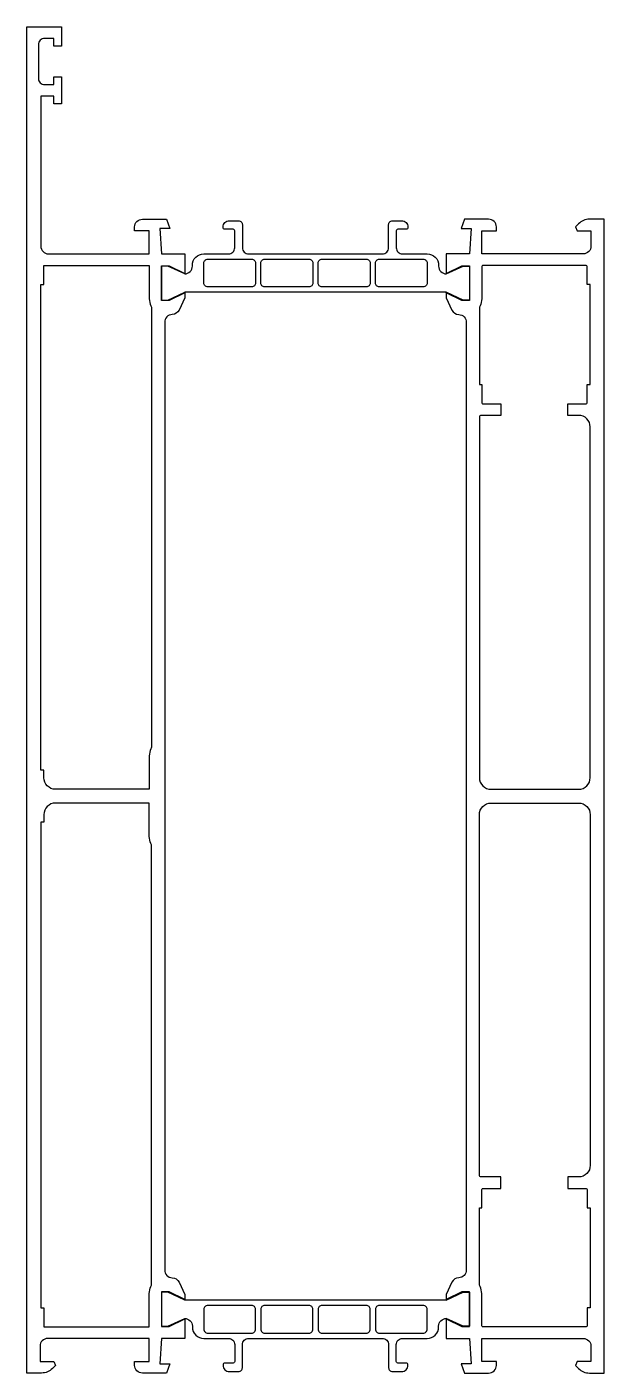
# Model space of a CAD drawing. Header units: millimetres. Extents: x 0 to 75, y 0 to 175.
import ezdxf

# ---------------------------------------------------------------- set-up
doc = ezdxf.new("R2010")
doc.units = ezdxf.units.MM

msp = doc.modelspace()

# ---------------------------------------------------------------- linework, layer by layer
for points in [[(20.5, 10.2), (20.5, 9.5), (18.3, 10.5), (17.5, 10.5), (17.5, 6.1), (18.3, 6.1), (20.5, 7.1), (20.5, 4.5), (17.5, 4.5), (17.28, 1.2), (18.59, 1.2), (18.15, 0), (15, 0, -0.414214), (14, 1), (14, 1.5), (15.9, 1.5), (15.9, 4.5), (2.7, 4.5, 0.414214), (1.7, 3.5), (1.7, 1.5), (3.5, 1.5), (3.71, 0.99), (3.31, 0.59, -0.198912), (1.9, 0), (0, 0), (0, 175), (4.5, 175), (4.5, 172.5), (3.5, 172.5), (3.5, 173.5), (2.3, 173.5, 0.414214), (1.5, 172.7), (1.5, 168.3, 0.414214), (2.3, 167.5), (3.5, 167.5), (3.5, 168.5), (4.5, 168.5), (4.5, 165), (3.5, 165), (3.5, 166), (1.8, 166), (1.8, 146.5, 0.414214), (2.8, 145.5), (15.9, 145.5), (15.9, 148.5), (14, 148.5), (14, 149, -0.414214), (15, 150), (18.15, 150), (18.59, 148.8), (17.28, 148.8), (17.5, 145.5), (20.5, 145.5), (20.5, 142.9), (18.3, 143.9), (17.5, 143.9), (17.5, 139.5), (18.3, 139.5), (20.5, 140.5), (20.5, 139.8), (19.77, 138.19, -0.288153), (18.88, 137.6, 0.407797), (17.9, 136.6), (17.9, 13.4, 0.407797), (18.88, 12.4, -0.288153), (19.77, 11.81), (20.5, 10.2)], [(54.5, 142.9), (54.5, 142.95), (56.5, 143.95), (57.5, 143.95), (57.5, 139.45), (56.5, 139.45), (54.5, 140.45), (54.5, 140.5), (20.5, 140.5), (20.5, 140.45), (18.5, 139.45), (17.5, 139.45), (17.5, 143.95), (18.5, 143.95), (20.5, 142.95), (20.5, 142.9, 0.414214), (21.5, 143.9), (21.5, 144, -0.414214), (23, 145.5), (26.2, 145.5, 0.414214), (27, 146.3), (27, 148.5, 0.414214), (26.8, 148.7), (25.7, 148.7, -0.414214), (25.5, 148.9), (25.5, 149, -0.414214), (26.3, 149.8), (27.5, 149.8, -0.414214), (28, 149.3), (28, 146.3, 0.414214), (28.8, 145.5), (46.2, 145.5, 0.414214), (47, 146.3), (47, 149.3, -0.414214), (47.5, 149.8), (48.7, 149.8, -0.414214), (49.5, 149), (49.5, 148.9, -0.414214), (49.3, 148.7), (48.2, 148.7, 0.414214), (48, 148.5), (48, 146.3, 0.414214), (48.8, 145.5), (52, 145.5, -0.414214), (53.5, 144), (53.5, 143.9, 0.414214), (54.5, 142.9)], [(56.12, 12.4, 0.288123), (55.23, 11.81), (54.5, 10.2), (54.5, 9.5), (56.7, 10.5), (57.5, 10.5), (57.5, 6.1), (56.7, 6.1), (54.5, 7.1), (54.5, 4.5), (57.5, 4.5), (57.72, 1.2), (56.41, 1.2), (56.85, 0), (60, 0, 0.414214), (61, 1), (61, 1.5), (59.1, 1.5), (59.1, 4.5), (72.3, 4.5, -0.414214), (73.3, 3.5), (73.3, 1.5), (71.5, 1.5), (71.29, 0.99), (71.69, 0.59, 0.198912), (73.1, 0), (75, 0), (75, 150), (73.1, 150, 0.198912), (71.69, 149.41), (71.29, 149.01), (71.5, 148.5), (73.3, 148.5), (73.3, 146.5, -0.414214), (72.3, 145.5), (59.1, 145.5), (59.1, 148.5), (61, 148.5), (61, 149, 0.414214), (60, 150), (56.85, 150), (56.41, 148.8), (57.72, 148.8), (57.5, 145.5), (54.5, 145.5), (54.5, 142.9), (56.7, 143.9), (57.5, 143.9), (57.5, 139.5), (56.7, 139.5), (54.5, 140.5), (54.5, 139.8), (55.23, 138.19, 0.288123), (56.12, 137.6, -0.407764), (57.1, 136.6), (57.1, 13.4, -0.407764), (56.12, 12.4)], [(15.9, 80.25), (15.9, 75.9), (3.7, 75.9, -0.414214), (2.2, 77.4), (2.2, 78.4), (1.8, 78.4), (1.8, 141.5), (2.2, 141.5), (2.2, 144), (15.9, 144), (15.9, 139.65, 0.112281), (16.1, 138.76, -0.112281), (16.2, 138.33), (16.2, 81.57, -0.112281), (16.1, 81.14, 0.112281), (15.9, 80.25)], [(23, 141.7), (23, 144.3, -0.414214), (23.5, 144.8), (29.2, 144.8, -0.414214), (29.7, 144.3), (29.7, 141.7, -0.414214), (29.2, 141.2), (23.5, 141.2, -0.414214), (23, 141.7)], [(30.4, 141.7), (30.4, 144.3, -0.414214), (30.9, 144.8), (36.65, 144.8, -0.414214), (37.15, 144.3), (37.15, 141.7, -0.414214), (36.65, 141.2), (30.9, 141.2, -0.414214), (30.4, 141.7)], [(44.6, 141.7, -0.414214), (44.1, 141.2), (38.35, 141.2, -0.414214), (37.85, 141.7), (37.85, 144.3, -0.414214), (38.35, 144.8), (44.1, 144.8, -0.414214), (44.6, 144.3), (44.6, 141.7)], [(45.3, 141.7), (45.3, 144.3, -0.414214), (45.8, 144.8), (51.5, 144.8, -0.414214), (52, 144.3), (52, 141.7, -0.414214), (51.5, 141.2), (45.8, 141.2, -0.414214), (45.3, 141.7)], [(59.1, 143.8), (59.1, 139.65, -0.112281), (58.9, 138.76, 0.112281), (58.8, 138.33), (58.8, 128.5), (59.1, 128.5), (59.1, 126.2, 0.414214), (59.3, 126), (61.6, 126), (61.6, 124.5), (59, 124.5, 0.414214), (58.8, 124.3), (58.8, 77.4, 0.414214), (60.3, 75.9), (71.7, 75.9, 0.414214), (73.2, 77.4), (73.2, 123, 0.414214), (71.7, 124.5), (70.3, 124.5), (70.3, 126), (72.6, 126, 0.414214), (72.8, 126.2), (72.8, 128.5), (73.2, 128.5), (73.2, 141.5), (72.8, 141.5), (72.8, 143.8, 0.414214), (72.6, 144), (59.3, 144, 0.414214)], [(16.1, 11.24, 0.112281), (16.2, 11.67), (16.2, 68.43, 0.112281), (16.1, 68.86, -0.112281), (15.9, 69.75), (15.9, 74.1), (3.7, 74.1, 0.414214), (2.2, 72.6), (2.2, 71.6), (1.8, 71.6), (1.8, 8.5), (2.2, 8.5), (2.2, 6), (15.9, 6), (15.9, 10.35, -0.112281), (16.1, 11.24)], [(59.1, 6.2), (59.1, 10.35, 0.112281), (58.9, 11.24, -0.112281), (58.8, 11.67), (58.8, 21.5), (59.1, 21.5), (59.1, 23.8, -0.414214), (59.3, 24), (61.6, 24), (61.6, 25.5), (59, 25.5, -0.414214), (58.8, 25.7), (58.8, 72.6, -0.414214), (60.3, 74.1), (71.7, 74.1, -0.414214), (73.2, 72.6), (73.2, 27, -0.414214), (71.7, 25.5), (70.3, 25.5), (70.3, 24), (72.6, 24, -0.414214), (72.8, 23.8), (72.8, 21.5), (73.2, 21.5), (73.2, 8.5), (72.8, 8.5), (72.8, 6.2, -0.414214), (72.6, 6), (59.3, 6, -0.414214)], [(54.5, 7.1), (54.5, 7.05), (56.5, 6.05), (57.5, 6.05), (57.5, 10.55), (56.5, 10.55), (54.5, 9.55), (54.5, 9.5), (20.5, 9.5), (20.5, 9.55), (18.5, 10.55), (17.5, 10.55), (17.5, 6.05), (18.5, 6.05), (20.5, 7.05), (20.5, 7.1, -0.414214), (21.5, 6.1), (21.5, 6, 0.414214), (23, 4.5), (26.2, 4.5, -0.414214), (27, 3.7), (27, 1.5, -0.414214), (26.8, 1.3), (25.7, 1.3, 0.414214), (25.5, 1.1), (25.5, 1, 0.414214), (26.3, 0.2), (27.5, 0.2, 0.414214), (28, 0.7), (28, 3.7, -0.414214), (28.8, 4.5), (46.2, 4.5, -0.414214), (47, 3.7), (47, 0.7, 0.414214), (47.5, 0.2), (48.7, 0.2, 0.414214), (49.5, 1), (49.5, 1.1, 0.414214), (49.3, 1.3), (48.2, 1.3, -0.414214), (48, 1.5), (48, 3.7, -0.414214), (48.8, 4.5), (52, 4.5, 0.414214), (53.5, 6), (53.5, 6.1, -0.414214), (54.5, 7.1)], [(23, 8.3), (23, 5.7, 0.414214), (23.5, 5.2), (29.2, 5.2, 0.414214), (29.7, 5.7), (29.7, 8.3, 0.414214), (29.2, 8.8), (23.5, 8.8, 0.414214), (23, 8.3)], [(30.4, 8.3), (30.4, 5.7, 0.414214), (30.9, 5.2), (36.65, 5.2, 0.414214), (37.15, 5.7), (37.15, 8.3, 0.414214), (36.65, 8.8), (30.9, 8.8, 0.414214), (30.4, 8.3)], [(44.6, 8.3, 0.414214), (44.1, 8.8), (38.35, 8.8, 0.414214), (37.85, 8.3), (37.85, 5.7, 0.414214), (38.35, 5.2), (44.1, 5.2, 0.414214), (44.6, 5.7), (44.6, 8.3)], [(45.3, 8.3), (45.3, 5.7, 0.414214), (45.8, 5.2), (51.5, 5.2, 0.414214), (52, 5.7), (52, 8.3, 0.414214), (51.5, 8.8), (45.8, 8.8, 0.414214), (45.3, 8.3)]]:
    msp.add_lwpolyline(points, format="xyb", close=True)

doc.saveas('drawing.dxf')
